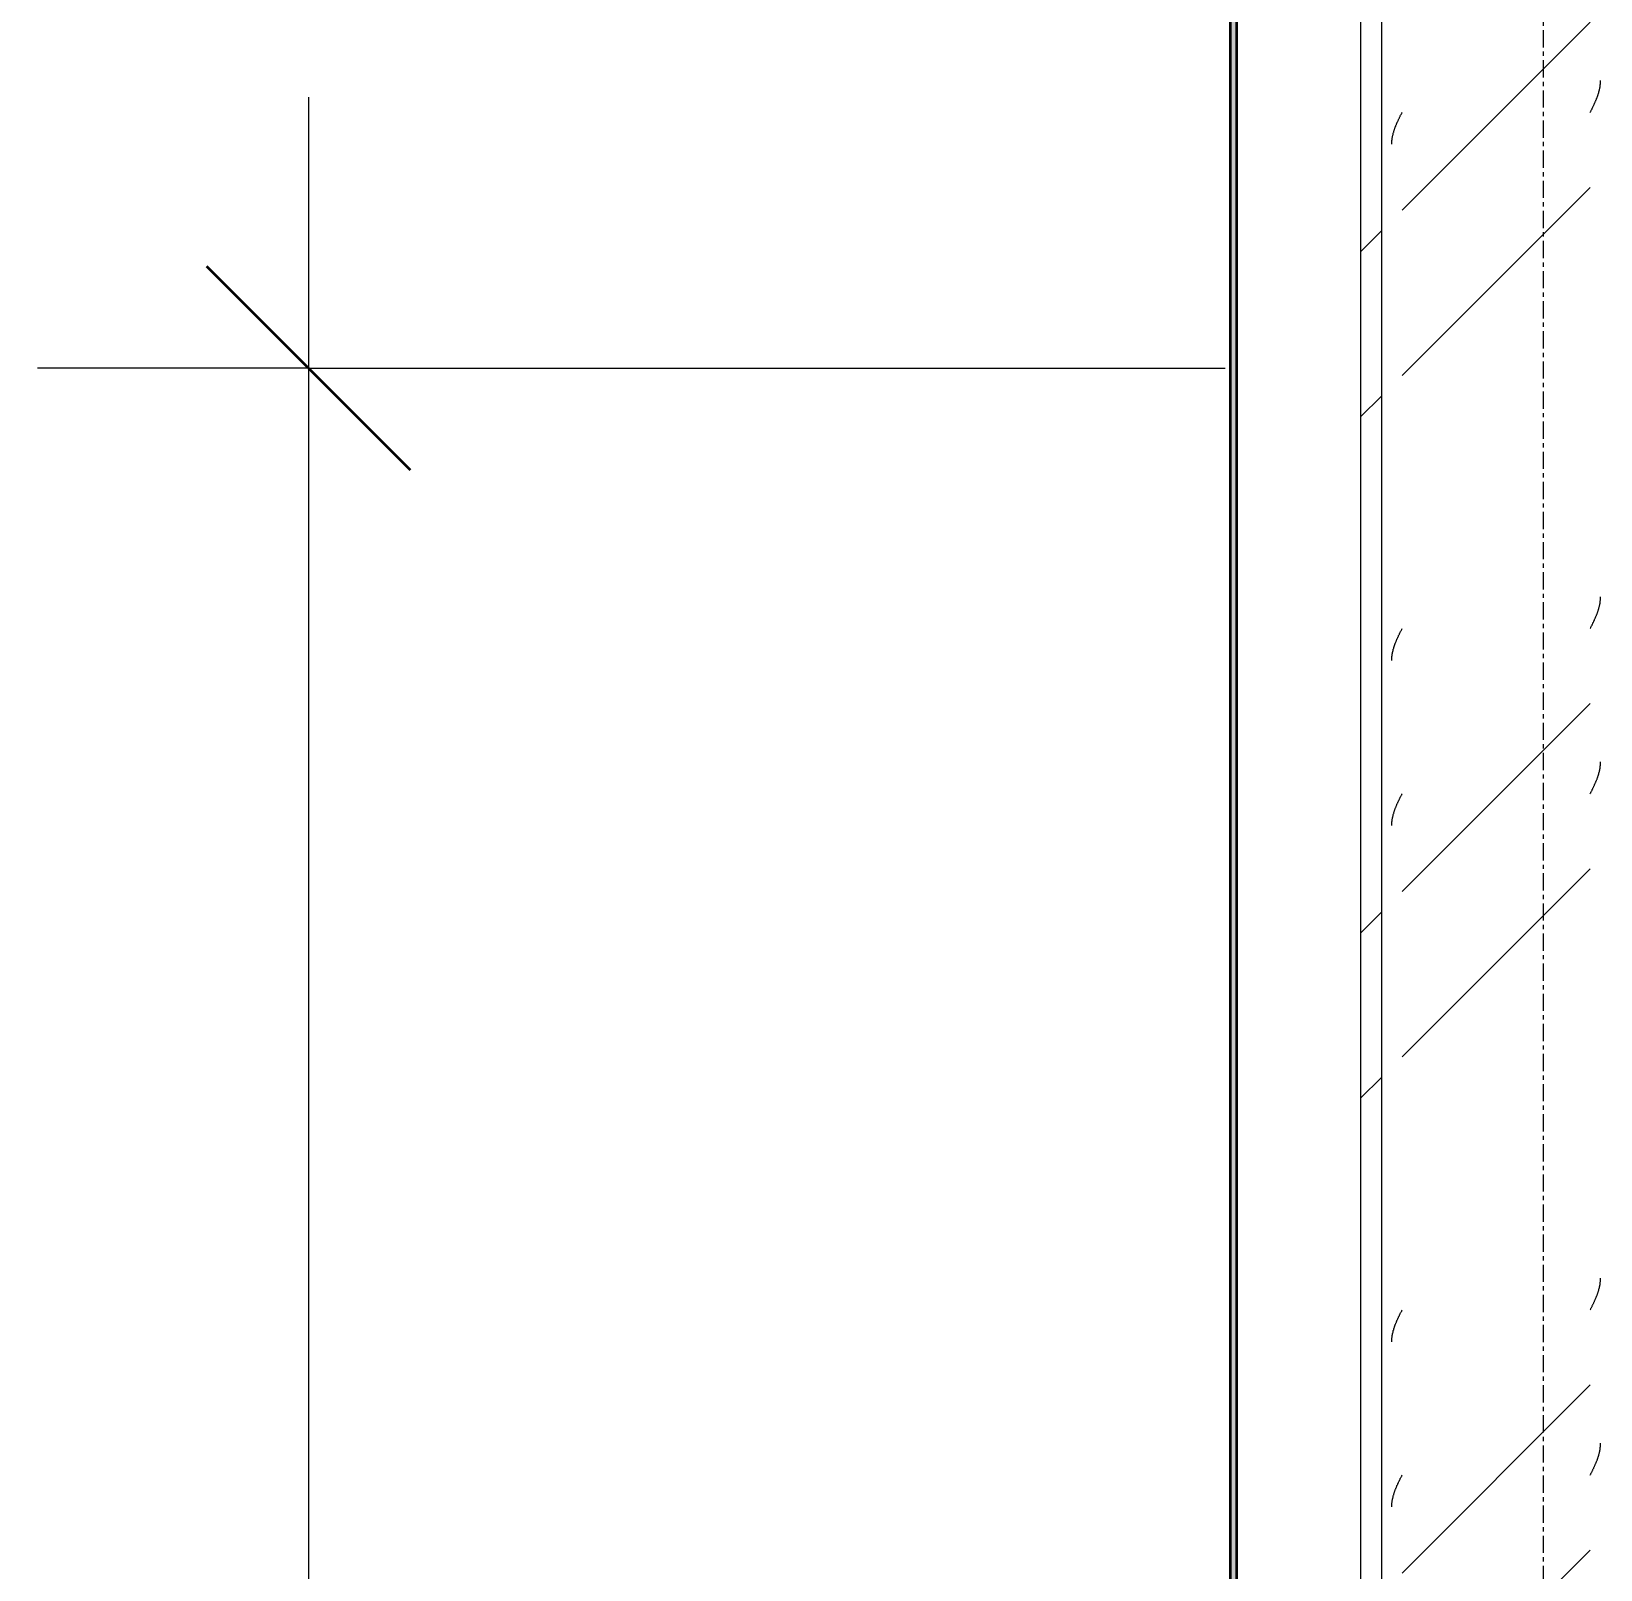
# Model space of a CAD drawing. Header units: centimetres. Extents: x -7221 to 15977, y -285 to 1507.
# Drawn here: x -6912 to -6796.2, y 280.2 to 393.7 of the extents above; entities that cross this region are included whole.
import ezdxf

# ---------------------------------------------------------------- set-up
doc = ezdxf.new("R2010")
doc.units = ezdxf.units.CM
doc.linetypes.add('Grid Line', pattern=[2.2225, 1.27, -0.3175, 0.3175, -0.3175])
for name, color, linetype, lineweight in [('A-ANNO-DIMS', 7, 'Continuous', 9), ('A-ANNO-DIMS-100', 7, 'Continuous', 9), ('A-WALL', 7, 'Continuous', 9), ('A-WALL-PATT', 7, 'Continuous', 35), ('S-COLS', 7, 'Continuous', 9), ('S-GRID', 7, 'Continuous', 9)]:
    doc.layers.add(name, color=color, linetype=linetype, lineweight=lineweight)
doc.styles.add('Century Gothic_1', font='GOTHIC.TTF', dxfattribs={"height": 15})
doc.dimstyles.new('FCA_N_Cotas_E100', dxfattribs={"dimscale": 30.48, "dimtxt": 15.662524, "dimasz": 0.492126, "dimexe": 0.656168, "dimexo": 0.656168, "dimgap": 0.032808, "dimtad": 1, "dimlfac": 0.01, "dimrnd": 0.01, "dimzin": 0, "dimdsep": 46, "dimtxsty": 'Century Gothic_1', "dimblk1": 'OBLIQUE', "dimblk2": 'OBLIQUE', "dimsah": 1, "dimcen": 0.09, "dimdle": 0.656168, "dimadec": 3, "dimazin": 2, "dimtfac": 1, "dimtdec": 4, "dimtix": 1, "dimtmove": 0, "dimatfit": 3, "dimfxl": 1, "dimtvp": 1, "dimtolj": 1, "dimtzin": 0, "dimarcsym": 2})
pattern_1 = [(45, (0, 0), (-25.14472, 25.14472), []), (45, (0, 38.1), (-25.14472, 25.14472), [])]

# ---------------------------------------------------------------- blocks, each defined once
blk = doc.blocks.new('PQ_RVR_ARQ-01_ZZ_ZZ_MO_T_A_rvt-1-Elevación Eje 10')
at = {"layer": 'A-WALL-PATT', "lineweight": 9, "true_color": 0xeaeaea}
blk.add_hatch(color=254, dxfattribs=at).paths.add_polyline_path([(-6823.08, 99), (-6823.08, 938.29), (-6823.58, 938.29), (-6823.58, 99)])
at = {"layer": 'A-WALL', "color": 254, "lineweight": 35, "true_color": 0xcccccc}
for p, q in [((-6823.58, 938.29), (-6823.58, 99)), ((-6823.08, 99), (-6823.08, 938.29))]:
    blk.add_line(p, q, dxfattribs=at)
blk = doc.blocks.new('FP_6-Elevación Eje 10')
at = {"layer": 'S-COLS', "color": 9, "true_color": 0xc0c0c0}
for p, q in [((-6796.39, 389.12), (-6796.38, 389.16)), ((-6796.38, 389.16), (-6796.37, 389.19)), ((-6796.37, 389.19), (-6796.36, 389.23)), ((-6796.36, 389.23), (-6796.35, 389.27)), ((-6796.35, 389.27), (-6796.34, 389.31)), ((-6796.34, 389.31), (-6796.33, 389.34)), ((-6796.33, 389.34), (-6796.32, 389.38)), ((-6796.32, 389.38), (-6796.31, 389.42)), ((-6796.31, 389.42), (-6796.3, 389.45)), ((-6796.3, 389.45), (-6796.29, 389.49)), ((-6796.29, 389.53), (-6796.28, 389.57)), ((-6796.29, 389.49), (-6796.29, 389.53)), ((-6796.28, 389.57), (-6796.27, 389.6)), ((-6796.27, 389.64), (-6796.26, 389.68)), ((-6796.27, 389.6), (-6796.27, 389.64)), ((-6796.26, 389.72), (-6796.25, 389.75)), ((-6796.26, 389.68), (-6796.26, 389.72)), ((-6796.25, 389.79), (-6796.24, 389.83)), ((-6796.25, 389.75), (-6796.25, 389.79)), ((-6796.24, 389.9), (-6796.23, 389.94)), ((-6796.24, 389.87), (-6796.24, 389.9)), ((-6796.24, 389.83), (-6796.24, 389.87)), ((-6796.23, 390.05), (-6796.23, 390.09)), ((-6796.23, 390.01), (-6796.23, 390.05)), ((-6796.23, 389.98), (-6796.23, 390.01)), ((-6796.23, 389.94), (-6796.23, 389.98)), ((-6796.88, 387.96), (-6796.86, 388)), ((-6796.86, 388), (-6796.85, 388.04)), ((-6796.85, 388.04), (-6796.83, 388.07)), ((-6796.83, 388.07), (-6796.81, 388.11)), ((-6796.81, 388.11), (-6796.79, 388.15)), ((-6796.79, 388.15), (-6796.77, 388.19)), ((-6796.77, 388.19), (-6796.76, 388.22)), ((-6796.76, 388.22), (-6796.74, 388.26)), ((-6796.74, 388.26), (-6796.72, 388.3)), ((-6796.72, 388.3), (-6796.7, 388.34)), ((-6796.7, 388.34), (-6796.68, 388.37)), ((-6796.68, 388.37), (-6796.67, 388.41)), ((-6796.67, 388.41), (-6796.65, 388.45)), ((-6796.65, 388.45), (-6796.63, 388.49)), ((-6796.63, 388.49), (-6796.62, 388.52)), ((-6796.62, 388.52), (-6796.6, 388.56)), ((-6796.6, 388.56), (-6796.59, 388.6)), ((-6796.59, 388.6), (-6796.57, 388.63)), ((-6796.57, 388.63), (-6796.55, 388.67)), ((-6796.55, 388.67), (-6796.54, 388.71)), ((-6796.54, 388.71), (-6796.52, 388.75)), ((-6796.52, 388.75), (-6796.51, 388.78)), ((-6796.51, 388.78), (-6796.49, 388.82)), ((-6796.49, 388.82), (-6796.48, 388.86)), ((-6796.48, 388.86), (-6796.47, 388.9)), ((-6796.47, 388.9), (-6796.45, 388.93)), ((-6796.45, 388.93), (-6796.44, 388.97)), ((-6796.44, 388.97), (-6796.43, 389.01)), ((-6796.43, 389.01), (-6796.41, 389.04)), ((-6796.41, 389.04), (-6796.4, 389.08)), ((-6796.4, 389.08), (-6796.39, 389.12)), ((-6797, 387.74), (-6796.98, 387.78)), ((-6796.98, 387.78), (-6796.96, 387.81)), ((-6796.96, 387.81), (-6796.94, 387.85)), ((-6796.94, 387.85), (-6796.92, 387.89)), ((-6796.92, 387.89), (-6796.9, 387.93)), ((-6796.9, 387.93), (-6796.88, 387.96)), ((-6796.43, 350.91), (-6796.41, 350.94)), ((-6796.41, 350.94), (-6796.4, 350.98)), ((-6796.4, 350.98), (-6796.39, 351.02)), ((-6796.39, 351.02), (-6796.38, 351.06)), ((-6796.38, 351.06), (-6796.37, 351.09)), ((-6796.37, 351.09), (-6796.36, 351.13)), ((-6796.36, 351.13), (-6796.35, 351.17)), ((-6796.35, 351.17), (-6796.34, 351.21)), ((-6796.34, 351.21), (-6796.33, 351.24)), ((-6796.33, 351.24), (-6796.32, 351.28)), ((-6796.32, 351.28), (-6796.31, 351.32)), ((-6796.31, 351.32), (-6796.3, 351.35)), ((-6796.3, 351.35), (-6796.29, 351.39)), ((-6796.29, 351.43), (-6796.28, 351.47)), ((-6796.29, 351.39), (-6796.29, 351.43)), ((-6796.28, 351.47), (-6796.27, 351.5)), ((-6796.27, 351.54), (-6796.26, 351.58)), ((-6796.27, 351.5), (-6796.27, 351.54)), ((-6796.26, 351.62), (-6796.25, 351.65)), ((-6796.26, 351.58), (-6796.26, 351.62)), ((-6796.25, 351.69), (-6796.24, 351.73)), ((-6796.25, 351.65), (-6796.25, 351.69)), ((-6796.24, 351.8), (-6796.23, 351.84)), ((-6796.24, 351.77), (-6796.24, 351.8)), ((-6796.24, 351.73), (-6796.24, 351.77)), ((-6796.23, 351.95), (-6796.23, 351.99)), ((-6796.23, 351.91), (-6796.23, 351.95)), ((-6796.23, 351.88), (-6796.23, 351.91)), ((-6796.23, 351.84), (-6796.23, 351.88)), ((-6796.94, 349.75), (-6796.92, 349.79)), ((-6796.92, 349.79), (-6796.9, 349.83)), ((-6796.9, 349.83), (-6796.88, 349.86)), ((-6796.88, 349.86), (-6796.86, 349.9)), ((-6796.86, 349.9), (-6796.85, 349.94)), ((-6796.85, 349.94), (-6796.83, 349.97)), ((-6796.83, 349.97), (-6796.81, 350.01)), ((-6796.81, 350.01), (-6796.79, 350.05)), ((-6796.79, 350.05), (-6796.77, 350.09)), ((-6796.77, 350.09), (-6796.76, 350.12)), ((-6796.76, 350.12), (-6796.74, 350.16)), ((-6796.74, 350.16), (-6796.72, 350.2)), ((-6796.72, 350.2), (-6796.7, 350.24)), ((-6796.7, 350.24), (-6796.68, 350.27)), ((-6796.68, 350.27), (-6796.67, 350.31)), ((-6796.67, 350.31), (-6796.65, 350.35)), ((-6796.65, 350.35), (-6796.63, 350.39)), ((-6796.63, 350.39), (-6796.62, 350.42)), ((-6796.62, 350.42), (-6796.6, 350.46)), ((-6796.6, 350.46), (-6796.59, 350.5)), ((-6796.59, 350.5), (-6796.57, 350.53)), ((-6796.57, 350.53), (-6796.55, 350.57)), ((-6796.55, 350.57), (-6796.54, 350.61)), ((-6796.54, 350.61), (-6796.52, 350.65)), ((-6796.52, 350.65), (-6796.51, 350.68)), ((-6796.51, 350.68), (-6796.49, 350.72)), ((-6796.49, 350.72), (-6796.48, 350.76)), ((-6796.48, 350.76), (-6796.47, 350.8)), ((-6796.47, 350.8), (-6796.45, 350.83)), ((-6796.45, 350.83), (-6796.44, 350.87)), ((-6796.44, 350.87), (-6796.43, 350.91)), ((-6797, 349.64), (-6796.98, 349.68)), ((-6796.98, 349.68), (-6796.96, 349.71)), ((-6796.96, 349.71), (-6796.94, 349.75)), ((-6796.27, 339.35), (-6796.26, 339.39)), ((-6796.27, 339.31), (-6796.27, 339.35)), ((-6796.26, 339.43), (-6796.25, 339.46)), ((-6796.26, 339.39), (-6796.26, 339.43)), ((-6796.25, 339.5), (-6796.24, 339.54)), ((-6796.25, 339.46), (-6796.25, 339.5)), ((-6796.24, 339.61), (-6796.23, 339.65)), ((-6796.24, 339.58), (-6796.24, 339.61)), ((-6796.24, 339.54), (-6796.24, 339.58)), ((-6796.23, 339.76), (-6796.23, 339.8)), ((-6796.23, 339.73), (-6796.23, 339.76)), ((-6796.23, 339.69), (-6796.23, 339.73)), ((-6796.23, 339.65), (-6796.23, 339.69)), ((-6796.65, 338.16), (-6796.63, 338.2)), ((-6796.63, 338.2), (-6796.62, 338.23)), ((-6796.62, 338.23), (-6796.6, 338.27)), ((-6796.6, 338.27), (-6796.59, 338.31)), ((-6796.59, 338.31), (-6796.57, 338.34)), ((-6796.57, 338.34), (-6796.55, 338.38)), ((-6796.55, 338.38), (-6796.54, 338.42)), ((-6796.54, 338.42), (-6796.52, 338.46)), ((-6796.52, 338.46), (-6796.51, 338.49)), ((-6796.51, 338.49), (-6796.49, 338.53)), ((-6796.49, 338.53), (-6796.48, 338.57)), ((-6796.48, 338.57), (-6796.47, 338.61)), ((-6796.47, 338.61), (-6796.45, 338.64)), ((-6796.45, 338.64), (-6796.44, 338.68)), ((-6796.44, 338.68), (-6796.43, 338.72)), ((-6796.43, 338.72), (-6796.41, 338.76)), ((-6796.41, 338.76), (-6796.4, 338.79)), ((-6796.4, 338.79), (-6796.39, 338.83)), ((-6796.39, 338.83), (-6796.38, 338.87)), ((-6796.38, 338.87), (-6796.37, 338.9)), ((-6796.37, 338.9), (-6796.36, 338.94)), ((-6796.36, 338.94), (-6796.35, 338.98)), ((-6796.35, 338.98), (-6796.34, 339.02)), ((-6796.34, 339.02), (-6796.33, 339.05)), ((-6796.33, 339.05), (-6796.32, 339.09)), ((-6796.32, 339.09), (-6796.31, 339.13)), ((-6796.31, 339.13), (-6796.3, 339.17)), ((-6796.3, 339.17), (-6796.29, 339.2)), ((-6796.29, 339.24), (-6796.28, 339.28)), ((-6796.29, 339.2), (-6796.29, 339.24)), ((-6796.28, 339.28), (-6796.27, 339.31)), ((-6797, 337.45), (-6796.98, 337.49)), ((-6796.98, 337.49), (-6796.96, 337.52)), ((-6796.96, 337.52), (-6796.94, 337.56)), ((-6796.94, 337.56), (-6796.92, 337.6)), ((-6796.92, 337.6), (-6796.9, 337.64)), ((-6796.9, 337.64), (-6796.88, 337.67)), ((-6796.88, 337.67), (-6796.86, 337.71)), ((-6796.86, 337.71), (-6796.85, 337.75)), ((-6796.85, 337.75), (-6796.83, 337.79)), ((-6796.83, 337.79), (-6796.81, 337.82)), ((-6796.81, 337.82), (-6796.79, 337.86)), ((-6796.79, 337.86), (-6796.77, 337.9)), ((-6796.77, 337.9), (-6796.76, 337.93)), ((-6796.76, 337.93), (-6796.74, 337.97)), ((-6796.74, 337.97), (-6796.72, 338.01)), ((-6796.72, 338.01), (-6796.7, 338.05)), ((-6796.7, 338.05), (-6796.68, 338.08)), ((-6796.68, 338.08), (-6796.67, 338.12)), ((-6796.67, 338.12), (-6796.65, 338.16)), ((-6796.29, 301.14), (-6796.28, 301.18)), ((-6796.29, 301.1), (-6796.29, 301.14)), ((-6796.28, 301.18), (-6796.27, 301.21)), ((-6796.27, 301.25), (-6796.26, 301.29)), ((-6796.27, 301.21), (-6796.27, 301.25)), ((-6796.26, 301.33), (-6796.25, 301.36)), ((-6796.26, 301.29), (-6796.26, 301.33)), ((-6796.25, 301.4), (-6796.24, 301.44)), ((-6796.25, 301.36), (-6796.25, 301.4)), ((-6796.24, 301.51), (-6796.23, 301.55)), ((-6796.24, 301.48), (-6796.24, 301.51)), ((-6796.24, 301.44), (-6796.24, 301.48)), ((-6796.23, 301.66), (-6796.23, 301.7)), ((-6796.23, 301.63), (-6796.23, 301.66)), ((-6796.23, 301.59), (-6796.23, 301.63)), ((-6796.23, 301.55), (-6796.23, 301.59)), ((-6796.7, 299.95), (-6796.68, 299.98)), ((-6796.68, 299.98), (-6796.67, 300.02)), ((-6796.67, 300.02), (-6796.65, 300.06)), ((-6796.65, 300.06), (-6796.63, 300.1)), ((-6796.63, 300.1), (-6796.62, 300.13)), ((-6796.62, 300.13), (-6796.6, 300.17)), ((-6796.6, 300.17), (-6796.59, 300.21)), ((-6796.59, 300.21), (-6796.57, 300.24)), ((-6796.57, 300.24), (-6796.55, 300.28)), ((-6796.55, 300.28), (-6796.54, 300.32)), ((-6796.54, 300.32), (-6796.52, 300.36)), ((-6796.52, 300.36), (-6796.51, 300.39)), ((-6796.51, 300.39), (-6796.49, 300.43)), ((-6796.49, 300.43), (-6796.48, 300.47)), ((-6796.48, 300.47), (-6796.47, 300.51)), ((-6796.47, 300.51), (-6796.45, 300.54)), ((-6796.45, 300.54), (-6796.44, 300.58)), ((-6796.44, 300.58), (-6796.43, 300.62)), ((-6796.43, 300.62), (-6796.41, 300.66)), ((-6796.41, 300.66), (-6796.4, 300.69)), ((-6796.4, 300.69), (-6796.39, 300.73)), ((-6796.39, 300.73), (-6796.38, 300.77)), ((-6796.38, 300.77), (-6796.37, 300.8)), ((-6796.37, 300.8), (-6796.36, 300.84)), ((-6796.36, 300.84), (-6796.35, 300.88)), ((-6796.35, 300.88), (-6796.34, 300.92)), ((-6796.34, 300.92), (-6796.33, 300.95)), ((-6796.33, 300.95), (-6796.32, 300.99)), ((-6796.32, 300.99), (-6796.31, 301.03)), ((-6796.31, 301.03), (-6796.3, 301.07)), ((-6796.3, 301.07), (-6796.29, 301.1)), ((-6797, 299.35), (-6796.98, 299.39)), ((-6796.98, 299.39), (-6796.96, 299.42)), ((-6796.96, 299.42), (-6796.94, 299.46)), ((-6796.94, 299.46), (-6796.92, 299.5)), ((-6796.92, 299.5), (-6796.9, 299.54)), ((-6796.9, 299.54), (-6796.88, 299.57)), ((-6796.88, 299.57), (-6796.86, 299.61)), ((-6796.86, 299.61), (-6796.85, 299.65)), ((-6796.85, 299.65), (-6796.83, 299.69)), ((-6796.83, 299.69), (-6796.81, 299.72)), ((-6796.81, 299.72), (-6796.79, 299.76)), ((-6796.79, 299.76), (-6796.77, 299.8)), ((-6796.77, 299.8), (-6796.76, 299.83)), ((-6796.76, 299.83), (-6796.74, 299.87)), ((-6796.74, 299.87), (-6796.72, 299.91)), ((-6796.72, 299.91), (-6796.7, 299.95)), ((-6796.45, 288.35), (-6796.44, 288.39)), ((-6796.44, 288.39), (-6796.43, 288.43)), ((-6796.43, 288.43), (-6796.41, 288.47)), ((-6796.41, 288.47), (-6796.4, 288.5)), ((-6796.4, 288.5), (-6796.39, 288.54)), ((-6796.39, 288.54), (-6796.38, 288.58)), ((-6796.38, 288.58), (-6796.37, 288.61)), ((-6796.37, 288.61), (-6796.36, 288.65)), ((-6796.36, 288.65), (-6796.35, 288.69)), ((-6796.35, 288.69), (-6796.34, 288.73)), ((-6796.34, 288.73), (-6796.33, 288.76)), ((-6796.33, 288.76), (-6796.32, 288.8)), ((-6796.32, 288.8), (-6796.31, 288.84)), ((-6796.31, 288.84), (-6796.3, 288.88)), ((-6796.3, 288.88), (-6796.29, 288.91)), ((-6796.29, 288.95), (-6796.28, 288.99)), ((-6796.29, 288.91), (-6796.29, 288.95)), ((-6796.28, 288.99), (-6796.27, 289.03)), ((-6796.27, 289.06), (-6796.26, 289.1)), ((-6796.27, 289.03), (-6796.27, 289.06)), ((-6796.26, 289.14), (-6796.25, 289.17)), ((-6796.26, 289.1), (-6796.26, 289.14)), ((-6796.25, 289.21), (-6796.24, 289.25)), ((-6796.25, 289.17), (-6796.25, 289.21)), ((-6796.24, 289.32), (-6796.23, 289.36)), ((-6796.24, 289.29), (-6796.24, 289.32)), ((-6796.24, 289.25), (-6796.24, 289.29)), ((-6796.23, 289.47), (-6796.23, 289.51)), ((-6796.23, 289.44), (-6796.23, 289.47)), ((-6796.23, 289.4), (-6796.23, 289.44)), ((-6796.23, 289.36), (-6796.23, 289.4)), ((-6796.98, 287.2), (-6796.96, 287.23)), ((-6796.96, 287.23), (-6796.94, 287.27)), ((-6796.94, 287.27), (-6796.92, 287.31)), ((-6796.92, 287.31), (-6796.9, 287.35)), ((-6796.9, 287.35), (-6796.88, 287.38)), ((-6796.88, 287.38), (-6796.86, 287.42)), ((-6796.86, 287.42), (-6796.85, 287.46)), ((-6796.85, 287.46), (-6796.83, 287.5)), ((-6796.83, 287.5), (-6796.81, 287.53)), ((-6796.81, 287.53), (-6796.79, 287.57)), ((-6796.79, 287.57), (-6796.77, 287.61)), ((-6796.77, 287.61), (-6796.76, 287.64)), ((-6796.76, 287.64), (-6796.74, 287.68)), ((-6796.74, 287.68), (-6796.72, 287.72)), ((-6796.72, 287.72), (-6796.7, 287.76)), ((-6796.7, 287.76), (-6796.68, 287.79)), ((-6796.68, 287.79), (-6796.67, 287.83)), ((-6796.67, 287.83), (-6796.65, 287.87)), ((-6796.65, 287.87), (-6796.63, 287.91)), ((-6796.63, 287.91), (-6796.62, 287.94)), ((-6796.62, 287.94), (-6796.6, 287.98)), ((-6796.6, 287.98), (-6796.59, 288.02)), ((-6796.59, 288.02), (-6796.57, 288.06)), ((-6796.57, 288.06), (-6796.55, 288.09)), ((-6796.55, 288.09), (-6796.54, 288.13)), ((-6796.54, 288.13), (-6796.52, 288.17)), ((-6796.52, 288.17), (-6796.51, 288.2)), ((-6796.51, 288.2), (-6796.49, 288.24)), ((-6796.49, 288.24), (-6796.48, 288.28)), ((-6796.48, 288.28), (-6796.47, 288.32)), ((-6796.47, 288.32), (-6796.45, 288.35)), ((-6797, 287.16), (-6796.98, 287.2))]:
    blk.add_line(p, q, dxfattribs=at)
blk = doc.blocks.new('FP_7-Elevación Eje 10')
at = {"layer": 'S-COLS', "color": 9, "true_color": 0xc0c0c0}
for p, q in [((-6811.32, 386.81), (-6811.3, 386.84)), ((-6811.3, 386.84), (-6811.29, 386.88)), ((-6811.29, 386.88), (-6811.27, 386.92)), ((-6811.27, 386.92), (-6811.26, 386.96)), ((-6811.26, 386.96), (-6811.24, 386.99)), ((-6811.24, 386.99), (-6811.22, 387.03)), ((-6811.22, 387.03), (-6811.2, 387.07)), ((-6811.2, 387.07), (-6811.19, 387.1)), ((-6811.19, 387.1), (-6811.17, 387.14)), ((-6811.17, 387.14), (-6811.15, 387.18)), ((-6811.15, 387.18), (-6811.14, 387.22)), ((-6811.14, 387.22), (-6811.12, 387.25)), ((-6811.12, 387.25), (-6811.1, 387.29)), ((-6811.1, 387.29), (-6811.08, 387.33)), ((-6811.08, 387.33), (-6811.06, 387.37)), ((-6811.06, 387.37), (-6811.04, 387.4)), ((-6811.04, 387.4), (-6811.03, 387.44)), ((-6811.03, 387.44), (-6811.01, 387.48)), ((-6811.01, 387.48), (-6810.99, 387.52)), ((-6810.99, 387.52), (-6810.97, 387.55)), ((-6810.97, 387.55), (-6810.95, 387.59)), ((-6810.95, 387.59), (-6810.93, 387.63)), ((-6810.93, 387.63), (-6810.91, 387.66)), ((-6810.91, 387.66), (-6810.9, 387.7)), ((-6810.9, 387.7), (-6810.88, 387.74)), ((-6811.63, 385.69), (-6811.62, 385.72)), ((-6811.63, 385.65), (-6811.63, 385.69)), ((-6811.62, 385.76), (-6811.61, 385.8)), ((-6811.62, 385.72), (-6811.62, 385.76)), ((-6811.61, 385.84), (-6811.6, 385.87)), ((-6811.61, 385.8), (-6811.61, 385.84)), ((-6811.6, 385.87), (-6811.59, 385.91)), ((-6811.59, 385.95), (-6811.58, 385.99)), ((-6811.59, 385.91), (-6811.59, 385.95)), ((-6811.58, 385.99), (-6811.57, 386.02)), ((-6811.57, 386.02), (-6811.56, 386.06)), ((-6811.56, 386.06), (-6811.55, 386.1)), ((-6811.55, 386.1), (-6811.54, 386.13)), ((-6811.54, 386.17), (-6811.53, 386.21)), ((-6811.54, 386.13), (-6811.54, 386.17)), ((-6811.53, 386.21), (-6811.52, 386.25)), ((-6811.52, 386.25), (-6811.5, 386.28)), ((-6811.5, 386.28), (-6811.49, 386.32)), ((-6811.49, 386.32), (-6811.48, 386.36)), ((-6811.48, 386.36), (-6811.47, 386.4)), ((-6811.47, 386.4), (-6811.46, 386.43)), ((-6811.46, 386.43), (-6811.45, 386.47)), ((-6811.45, 386.47), (-6811.43, 386.51)), ((-6811.43, 386.51), (-6811.42, 386.55)), ((-6811.42, 386.55), (-6811.41, 386.58)), ((-6811.41, 386.58), (-6811.39, 386.62)), ((-6811.39, 386.62), (-6811.38, 386.66)), ((-6811.38, 386.66), (-6811.36, 386.69)), ((-6811.36, 386.69), (-6811.35, 386.73)), ((-6811.35, 386.73), (-6811.33, 386.77)), ((-6811.33, 386.77), (-6811.32, 386.81)), ((-6811.64, 385.58), (-6811.63, 385.61)), ((-6811.64, 385.54), (-6811.64, 385.58)), ((-6811.64, 385.5), (-6811.64, 385.54)), ((-6811.64, 385.46), (-6811.64, 385.5)), ((-6811.64, 385.43), (-6811.64, 385.46)), ((-6811.64, 385.39), (-6811.64, 385.43)), ((-6811.63, 385.61), (-6811.63, 385.65)), ((-6811.36, 348.59), (-6811.35, 348.63)), ((-6811.35, 348.63), (-6811.33, 348.67)), ((-6811.33, 348.67), (-6811.32, 348.71)), ((-6811.32, 348.71), (-6811.3, 348.74)), ((-6811.3, 348.74), (-6811.29, 348.78)), ((-6811.29, 348.78), (-6811.27, 348.82)), ((-6811.27, 348.82), (-6811.26, 348.86)), ((-6811.26, 348.86), (-6811.24, 348.89)), ((-6811.24, 348.89), (-6811.22, 348.93)), ((-6811.22, 348.93), (-6811.2, 348.97)), ((-6811.2, 348.97), (-6811.19, 349)), ((-6811.19, 349), (-6811.17, 349.04)), ((-6811.17, 349.04), (-6811.15, 349.08)), ((-6811.15, 349.08), (-6811.14, 349.12)), ((-6811.14, 349.12), (-6811.12, 349.15)), ((-6811.12, 349.15), (-6811.1, 349.19)), ((-6811.1, 349.19), (-6811.08, 349.23)), ((-6811.08, 349.23), (-6811.06, 349.27)), ((-6811.06, 349.27), (-6811.04, 349.3)), ((-6811.04, 349.3), (-6811.03, 349.34)), ((-6811.03, 349.34), (-6811.01, 349.38)), ((-6811.01, 349.38), (-6810.99, 349.42)), ((-6810.99, 349.42), (-6810.97, 349.45)), ((-6810.97, 349.45), (-6810.95, 349.49)), ((-6810.95, 349.49), (-6810.93, 349.53)), ((-6810.93, 349.53), (-6810.91, 349.56)), ((-6810.91, 349.56), (-6810.9, 349.6)), ((-6810.9, 349.6), (-6810.88, 349.64)), ((-6811.64, 347.48), (-6811.63, 347.51)), ((-6811.64, 347.44), (-6811.64, 347.48)), ((-6811.63, 347.59), (-6811.62, 347.62)), ((-6811.63, 347.55), (-6811.63, 347.59)), ((-6811.63, 347.51), (-6811.63, 347.55)), ((-6811.62, 347.66), (-6811.61, 347.7)), ((-6811.62, 347.62), (-6811.62, 347.66)), ((-6811.61, 347.74), (-6811.6, 347.77)), ((-6811.61, 347.7), (-6811.61, 347.74)), ((-6811.6, 347.77), (-6811.59, 347.81)), ((-6811.59, 347.85), (-6811.58, 347.89)), ((-6811.59, 347.81), (-6811.59, 347.85)), ((-6811.58, 347.89), (-6811.57, 347.92)), ((-6811.57, 347.92), (-6811.56, 347.96)), ((-6811.56, 347.96), (-6811.55, 348)), ((-6811.55, 348), (-6811.54, 348.03)), ((-6811.54, 348.07), (-6811.53, 348.11)), ((-6811.54, 348.03), (-6811.54, 348.07)), ((-6811.53, 348.11), (-6811.52, 348.15)), ((-6811.52, 348.15), (-6811.5, 348.18)), ((-6811.5, 348.18), (-6811.49, 348.22)), ((-6811.49, 348.22), (-6811.48, 348.26)), ((-6811.48, 348.26), (-6811.47, 348.3)), ((-6811.47, 348.3), (-6811.46, 348.33)), ((-6811.46, 348.33), (-6811.45, 348.37)), ((-6811.45, 348.37), (-6811.43, 348.41)), ((-6811.43, 348.41), (-6811.42, 348.45)), ((-6811.42, 348.45), (-6811.41, 348.48)), ((-6811.41, 348.48), (-6811.39, 348.52)), ((-6811.39, 348.52), (-6811.38, 348.56)), ((-6811.38, 348.56), (-6811.36, 348.59)), ((-6811.64, 347.4), (-6811.64, 347.44)), ((-6811.64, 347.36), (-6811.64, 347.4)), ((-6811.64, 347.33), (-6811.64, 347.36)), ((-6811.64, 347.29), (-6811.64, 347.33)), ((-6811.1, 337), (-6811.08, 337.04)), ((-6811.08, 337.04), (-6811.06, 337.08)), ((-6811.06, 337.08), (-6811.04, 337.11)), ((-6811.04, 337.11), (-6811.03, 337.15)), ((-6811.03, 337.15), (-6811.01, 337.19)), ((-6811.01, 337.19), (-6810.99, 337.23)), ((-6810.99, 337.23), (-6810.97, 337.26)), ((-6810.97, 337.26), (-6810.95, 337.3)), ((-6810.95, 337.3), (-6810.93, 337.34)), ((-6810.93, 337.34), (-6810.91, 337.37)), ((-6810.91, 337.37), (-6810.9, 337.41)), ((-6810.9, 337.41), (-6810.88, 337.45)), ((-6811.54, 335.88), (-6811.53, 335.92)), ((-6811.54, 335.85), (-6811.54, 335.88)), ((-6811.53, 335.92), (-6811.52, 335.96)), ((-6811.52, 335.96), (-6811.5, 335.99)), ((-6811.5, 335.99), (-6811.49, 336.03)), ((-6811.49, 336.03), (-6811.48, 336.07)), ((-6811.48, 336.07), (-6811.47, 336.11)), ((-6811.47, 336.11), (-6811.46, 336.14)), ((-6811.46, 336.14), (-6811.45, 336.18)), ((-6811.45, 336.18), (-6811.43, 336.22)), ((-6811.43, 336.22), (-6811.42, 336.26)), ((-6811.42, 336.26), (-6811.41, 336.29)), ((-6811.41, 336.29), (-6811.39, 336.33)), ((-6811.39, 336.33), (-6811.38, 336.37)), ((-6811.38, 336.37), (-6811.36, 336.4)), ((-6811.36, 336.4), (-6811.35, 336.44)), ((-6811.35, 336.44), (-6811.33, 336.48)), ((-6811.33, 336.48), (-6811.32, 336.52)), ((-6811.32, 336.52), (-6811.3, 336.55)), ((-6811.3, 336.55), (-6811.29, 336.59)), ((-6811.29, 336.59), (-6811.27, 336.63)), ((-6811.27, 336.63), (-6811.26, 336.67)), ((-6811.26, 336.67), (-6811.24, 336.7)), ((-6811.24, 336.7), (-6811.22, 336.74)), ((-6811.22, 336.74), (-6811.2, 336.78)), ((-6811.2, 336.78), (-6811.19, 336.82)), ((-6811.19, 336.82), (-6811.17, 336.85)), ((-6811.17, 336.85), (-6811.15, 336.89)), ((-6811.15, 336.89), (-6811.14, 336.93)), ((-6811.14, 336.93), (-6811.12, 336.96)), ((-6811.12, 336.96), (-6811.1, 337)), ((-6811.64, 335.29), (-6811.63, 335.32)), ((-6811.64, 335.25), (-6811.64, 335.29)), ((-6811.64, 335.21), (-6811.64, 335.25)), ((-6811.64, 335.17), (-6811.64, 335.21)), ((-6811.64, 335.14), (-6811.64, 335.17)), ((-6811.64, 335.1), (-6811.64, 335.14)), ((-6811.63, 335.4), (-6811.62, 335.43)), ((-6811.63, 335.36), (-6811.63, 335.4)), ((-6811.63, 335.32), (-6811.63, 335.36)), ((-6811.62, 335.47), (-6811.61, 335.51)), ((-6811.62, 335.43), (-6811.62, 335.47)), ((-6811.61, 335.55), (-6811.6, 335.58)), ((-6811.61, 335.51), (-6811.61, 335.55)), ((-6811.6, 335.58), (-6811.59, 335.62)), ((-6811.59, 335.66), (-6811.58, 335.7)), ((-6811.59, 335.62), (-6811.59, 335.66)), ((-6811.58, 335.7), (-6811.57, 335.73)), ((-6811.57, 335.73), (-6811.56, 335.77)), ((-6811.56, 335.77), (-6811.55, 335.81)), ((-6811.55, 335.81), (-6811.54, 335.85)), ((-6811.15, 298.79), (-6811.14, 298.83)), ((-6811.14, 298.83), (-6811.12, 298.86)), ((-6811.12, 298.86), (-6811.1, 298.9)), ((-6811.1, 298.9), (-6811.08, 298.94)), ((-6811.08, 298.94), (-6811.06, 298.98)), ((-6811.06, 298.98), (-6811.04, 299.01)), ((-6811.04, 299.01), (-6811.03, 299.05)), ((-6811.03, 299.05), (-6811.01, 299.09)), ((-6811.01, 299.09), (-6810.99, 299.13)), ((-6810.99, 299.13), (-6810.97, 299.16)), ((-6810.97, 299.16), (-6810.95, 299.2)), ((-6810.95, 299.2), (-6810.93, 299.24)), ((-6810.93, 299.24), (-6810.91, 299.27)), ((-6810.91, 299.27), (-6810.9, 299.31)), ((-6810.9, 299.31), (-6810.88, 299.35)), ((-6811.57, 297.63), (-6811.56, 297.67)), ((-6811.56, 297.67), (-6811.55, 297.71)), ((-6811.55, 297.71), (-6811.54, 297.75)), ((-6811.54, 297.78), (-6811.53, 297.82)), ((-6811.54, 297.75), (-6811.54, 297.78)), ((-6811.53, 297.82), (-6811.52, 297.86)), ((-6811.52, 297.86), (-6811.5, 297.89)), ((-6811.5, 297.89), (-6811.49, 297.93)), ((-6811.49, 297.93), (-6811.48, 297.97)), ((-6811.48, 297.97), (-6811.47, 298.01)), ((-6811.47, 298.01), (-6811.46, 298.04)), ((-6811.46, 298.04), (-6811.45, 298.08)), ((-6811.45, 298.08), (-6811.43, 298.12)), ((-6811.43, 298.12), (-6811.42, 298.16)), ((-6811.42, 298.16), (-6811.41, 298.19)), ((-6811.41, 298.19), (-6811.39, 298.23)), ((-6811.39, 298.23), (-6811.38, 298.27)), ((-6811.38, 298.27), (-6811.36, 298.3)), ((-6811.36, 298.3), (-6811.35, 298.34)), ((-6811.35, 298.34), (-6811.33, 298.38)), ((-6811.33, 298.38), (-6811.32, 298.42)), ((-6811.32, 298.42), (-6811.3, 298.45)), ((-6811.3, 298.45), (-6811.29, 298.49)), ((-6811.29, 298.49), (-6811.27, 298.53)), ((-6811.27, 298.53), (-6811.26, 298.57)), ((-6811.26, 298.57), (-6811.24, 298.6)), ((-6811.24, 298.6), (-6811.22, 298.64)), ((-6811.22, 298.64), (-6811.2, 298.68)), ((-6811.2, 298.68), (-6811.19, 298.72)), ((-6811.19, 298.72), (-6811.17, 298.75)), ((-6811.17, 298.75), (-6811.15, 298.79)), ((-6811.64, 297.19), (-6811.63, 297.22)), ((-6811.64, 297.15), (-6811.64, 297.19)), ((-6811.64, 297.11), (-6811.64, 297.15)), ((-6811.64, 297.07), (-6811.64, 297.11)), ((-6811.64, 297.04), (-6811.64, 297.07)), ((-6811.64, 297), (-6811.64, 297.04)), ((-6811.63, 297.3), (-6811.62, 297.33)), ((-6811.63, 297.26), (-6811.63, 297.3)), ((-6811.63, 297.22), (-6811.63, 297.26)), ((-6811.62, 297.37), (-6811.61, 297.41)), ((-6811.62, 297.33), (-6811.62, 297.37)), ((-6811.61, 297.45), (-6811.6, 297.48)), ((-6811.61, 297.41), (-6811.61, 297.45)), ((-6811.6, 297.48), (-6811.59, 297.52)), ((-6811.59, 297.56), (-6811.58, 297.6)), ((-6811.59, 297.52), (-6811.59, 297.56)), ((-6811.58, 297.6), (-6811.57, 297.63)), ((-6811.39, 286.04), (-6811.38, 286.08)), ((-6811.38, 286.08), (-6811.36, 286.12)), ((-6811.36, 286.12), (-6811.35, 286.15)), ((-6811.35, 286.15), (-6811.33, 286.19)), ((-6811.33, 286.19), (-6811.32, 286.23)), ((-6811.32, 286.23), (-6811.3, 286.26)), ((-6811.3, 286.26), (-6811.29, 286.3)), ((-6811.29, 286.3), (-6811.27, 286.34)), ((-6811.27, 286.34), (-6811.26, 286.38)), ((-6811.26, 286.38), (-6811.24, 286.41)), ((-6811.24, 286.41), (-6811.22, 286.45)), ((-6811.22, 286.45), (-6811.2, 286.49)), ((-6811.2, 286.49), (-6811.19, 286.53)), ((-6811.19, 286.53), (-6811.17, 286.56)), ((-6811.17, 286.56), (-6811.15, 286.6)), ((-6811.15, 286.6), (-6811.14, 286.64)), ((-6811.14, 286.64), (-6811.12, 286.68)), ((-6811.12, 286.68), (-6811.1, 286.71)), ((-6811.1, 286.71), (-6811.08, 286.75)), ((-6811.08, 286.75), (-6811.06, 286.79)), ((-6811.06, 286.79), (-6811.04, 286.82)), ((-6811.04, 286.82), (-6811.03, 286.86)), ((-6811.03, 286.86), (-6811.01, 286.9)), ((-6811.01, 286.9), (-6810.99, 286.94)), ((-6810.99, 286.94), (-6810.97, 286.97)), ((-6810.97, 286.97), (-6810.95, 287.01)), ((-6810.95, 287.01), (-6810.93, 287.05)), ((-6810.93, 287.05), (-6810.91, 287.09)), ((-6810.91, 287.09), (-6810.9, 287.12)), ((-6810.9, 287.12), (-6810.88, 287.16)), ((-6811.64, 285), (-6811.63, 285.03)), ((-6811.64, 284.96), (-6811.64, 285)), ((-6811.64, 284.92), (-6811.64, 284.96)), ((-6811.64, 284.88), (-6811.64, 284.92)), ((-6811.63, 285.11), (-6811.62, 285.15)), ((-6811.63, 285.07), (-6811.63, 285.11)), ((-6811.63, 285.03), (-6811.63, 285.07)), ((-6811.62, 285.18), (-6811.61, 285.22)), ((-6811.62, 285.15), (-6811.62, 285.18)), ((-6811.61, 285.26), (-6811.6, 285.29)), ((-6811.61, 285.22), (-6811.61, 285.26)), ((-6811.6, 285.29), (-6811.59, 285.33)), ((-6811.59, 285.37), (-6811.58, 285.41)), ((-6811.59, 285.33), (-6811.59, 285.37)), ((-6811.58, 285.41), (-6811.57, 285.44)), ((-6811.57, 285.44), (-6811.56, 285.48)), ((-6811.56, 285.48), (-6811.55, 285.52)), ((-6811.55, 285.52), (-6811.54, 285.56)), ((-6811.54, 285.59), (-6811.53, 285.63)), ((-6811.54, 285.56), (-6811.54, 285.59)), ((-6811.53, 285.63), (-6811.52, 285.67)), ((-6811.52, 285.67), (-6811.5, 285.71)), ((-6811.5, 285.71), (-6811.49, 285.74)), ((-6811.49, 285.74), (-6811.48, 285.78)), ((-6811.48, 285.78), (-6811.47, 285.82)), ((-6811.47, 285.82), (-6811.46, 285.85)), ((-6811.46, 285.85), (-6811.45, 285.89)), ((-6811.45, 285.89), (-6811.43, 285.93)), ((-6811.43, 285.93), (-6811.42, 285.97)), ((-6811.42, 285.97), (-6811.41, 286)), ((-6811.41, 286), (-6811.39, 286.04)), ((-6811.64, 284.85), (-6811.64, 284.88)), ((-6811.64, 284.81), (-6811.64, 284.85))]:
    blk.add_line(p, q, dxfattribs=at)
blk = doc.blocks.new('UC-Perfil universal-Pilar - 200 x 200-V5-Elevación Eje 10')
at = {"layer": 'S-COLS', "true_color": 0xc0c0c0}
h = blk.add_hatch(dxfattribs=at)
h.set_pattern_fill('FP_2', color=9, style=0, pattern_type=2)
h.set_pattern_definition(pattern_1)
h.paths.add_polyline_path([(-6812.4, 94), (-6812.4, 933.53), (-6813.94, 933.53), (-6813.94, 94)])
h = blk.add_hatch(dxfattribs=at)
h.set_pattern_fill('FP_2', color=9, style=0, pattern_type=2)
h.set_pattern_definition(pattern_1)
h.paths.add_polyline_path([(-6810.88, 94), (-6797, 94), (-6797, 933.53), (-6810.88, 933.53), (-6810.88, 94.42)])
at = {"layer": 'S-COLS'}
for p, q in [((-6813.94, 933.53), (-6813.94, 94)), ((-6812.4, 933.53), (-6812.4, 94))]:
    blk.add_line(p, q, dxfattribs=at)
for name in ['FP_6-Elevación Eje 10', 'FP_7-Elevación Eje 10']:
    blk.add_blockref(name, (0, 0), dxfattribs=at)
blk = doc.blocks.new('DIMBLOCK5-Elevación Eje 10')
at = {"layer": 'A-ANNO-DIMS-100'}
for p, q in [((-6891.59, 388.86), (-6891.59, 74)), ((-6891.59, 368.86), (-6911.59, 368.86)), ((-6891.59, 368.86), (-6823.93, 368.86)), ((-6891.59, 94), (-6900.99, 94)), ((-6891.59, 94), (-6871.59, 94))]:
    blk.add_line(p, q, dxfattribs=at)
at = {"layer": 'A-ANNO-DIMS-100', "lineweight": 35}
for p, q in [((-6891.59, 368.86), (-6899.09, 376.36)), ((-6891.59, 368.86), (-6884.09, 361.36)), ((-6891.59, 94), (-6899.09, 101.5)), ((-6891.59, 94), (-6884.09, 86.5))]:
    blk.add_line(p, q, dxfattribs=at)
at = {"layer": 'A-ANNO-DIMS-100', "color": 0, "insert": (-6911.82, 211.04), "char_height": 15, "width": 48.9267, "attachment_point": 1, "rotation": 90, "line_spacing_factor": 0.984502, "style": 'Century Gothic_1'}
blk.add_mtext('2.75', dxfattribs=at)
blk = doc.blocks.new('_Oblique')
at = {"color": 0, "linetype": 'ByBlock', "lineweight": -2}
blk.add_line((-0.5, -0.5), (0.5, 0.5), dxfattribs=at)

msp = doc.modelspace()

# ---------------------------------------------------------------- linework, layer by layer
at = {"layer": 'S-GRID', "color": 253, "linetype": 'Grid Line', "true_color": 0xaaaaaa}
msp.add_line((-6800.445, -18.626), (-6800.445, 1400.722), dxfattribs=at)

# ---------------------------------------------------------------- block references
at = {"lineweight": 5}
msp.add_blockref('PQ_RVR_ARQ-01_ZZ_ZZ_MO_T_A_rvt-1-Elevación Eje 10', (0, 0), dxfattribs=at)
at = {"layer": 'S-COLS'}
msp.add_blockref('UC-Perfil universal-Pilar - 200 x 200-V5-Elevación Eje 10', (0, 0), dxfattribs=at)

# ---------------------------------------------------------------- dimensions: what is measured, and where the dimension line sits
at = {"layer": 'A-ANNO-DIMS'}
dim = msp.add_linear_dim(base=(-6891.593, 94), p1=(-6803.932, 368.859), p2=(-6880.986, 94), angle=90, dimstyle='FCA_N_Cotas_E100', override={"dimpost": '<>', "dimfxl": 285.455285}, dxfattribs=at)
dim.commit()
dim.dimension.update_dxf_attribs({"geometry": 'DIMBLOCK5-Elevación Eje 10', "text_midpoint": (-6900.47, 231.429)})

doc.saveas('drawing.dxf')
